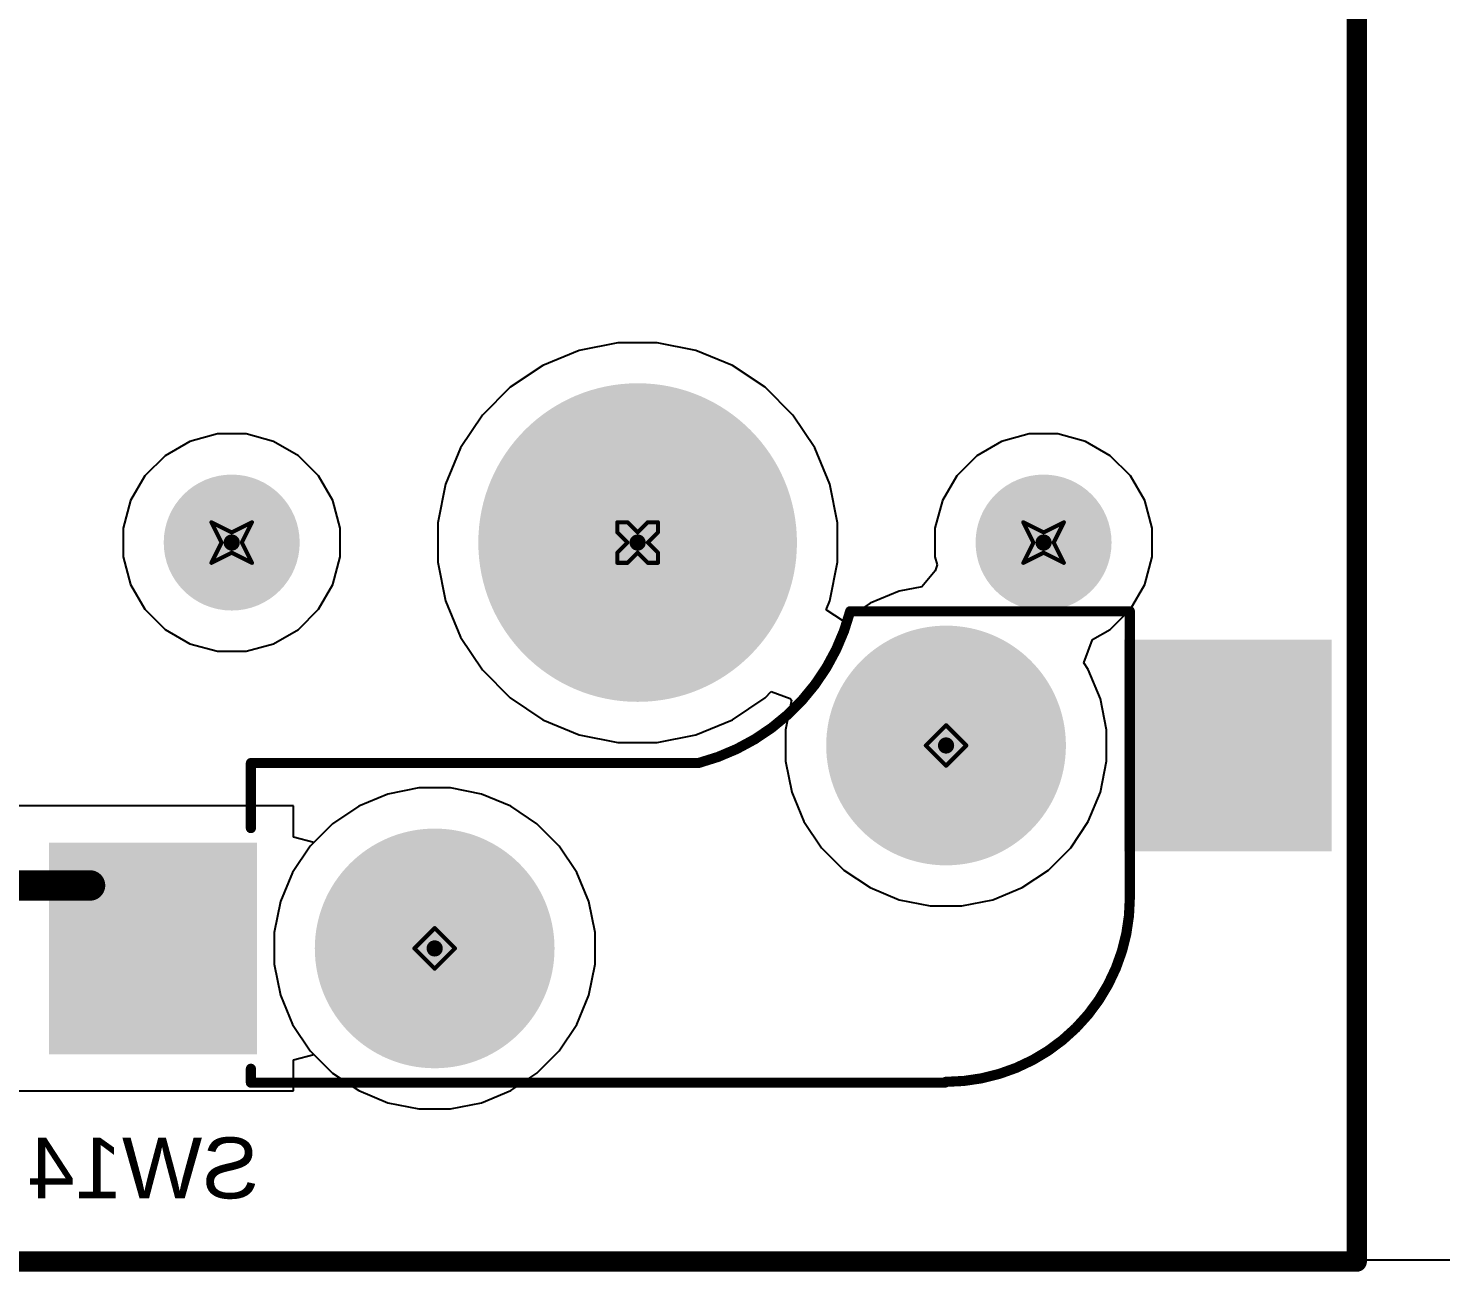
# Model space of a CAD drawing. Header units: inches. Extents: x 0 to 386, y 0 to 148.
# Drawn here: x 147.29 to 164.97, y 51.53 to 67.1 of the extents above; entities that cross this region are included whole.
import ezdxf

# ---------------------------------------------------------------- set-up
doc = ezdxf.new("R2010")
doc.units = ezdxf.units.IN
for name, color, linetype in [('Bottom Layer', 5, 'Continuous'), ('Bottom Overlay', 54, 'Continuous'), ('Bottom Paste', 16, 'Continuous'), ('Bottom Solder', 6, 'Continuous'), ('Drill Drawing', 1, 'Continuous'), ('Pad Holes', 156, 'Continuous'), ('Top Layer', 1, 'Continuous'), ('Top Overlay', 2, 'Continuous'), ('Top Solder', 216, 'Continuous')]:
    doc.layers.add(name, color=color, linetype=linetype)
doc.styles.add('Arial', font='', dxfattribs={"height": 0.2})
doc.styles.get('Arial').set_extended_font_data('Arial')

# ---------------------------------------------------------------- blocks, each defined once
blk = doc.blocks.new('CPG151101S11_16_B_25')
at = {"layer": 'Bottom Layer'}
for points in [[(5.4750081, 3.8150038), (7.975003099999999, 3.8150038), (7.975003099999999, 1.2649962), (5.4750081, 1.2649962)], [(-7.975003099999999, 1.2750038), (-5.4750081, 1.2750038), (-5.4750081, -1.2750038), (-7.975003099999999, -1.2750038)]]:
    blk.add_hatch(color=5, dxfattribs=at).paths.add_polyline_path(points)
at = {"layer": 'Bottom Paste'}
for points in [[(5.4750081, 3.8150038), (7.975003099999999, 3.8150038), (7.975003099999999, 1.2649962), (5.4750081, 1.2649962)], [(-7.975003099999999, 1.2750038), (-5.4750081, 1.2750038), (-5.4750081, -1.2750038), (-7.975003099999999, -1.2750038)]]:
    blk.add_hatch(color=16, dxfattribs=at).paths.add_polyline_path(points)
at = {"layer": 'Bottom Solder'}
for points in [[(5.4249955, 3.8650164), (8.025015699999999, 3.8650164), (8.025015699999999, 1.2149836), (5.4249955, 1.2149836)], [(-8.025015699999999, 1.3250164), (-5.4249955, 1.3250164), (-5.4249955, -1.3250164), (-8.025015699999999, -1.3250164)]]:
    blk.add_hatch(color=6, dxfattribs=at).paths.add_polyline_path(points)
h = blk.add_hatch(color=6, dxfattribs=at)
edge = h.paths.add_edge_path()
edge.add_arc((3.199892, 2.54), 0.1016, 0, 360)
h = blk.add_hatch(color=6, dxfattribs=at)
edge = h.paths.add_edge_path()
edge.add_arc((-3.199892, 0), 0.1016, 0, 360)
h = blk.add_hatch(color=6, dxfattribs=at)
edge = h.paths.add_edge_path()
edge.add_arc((-4.420108, -2.54), 0.1016, 0, 360)
h = blk.add_hatch(color=6, dxfattribs=at)
edge = h.paths.add_edge_path()
edge.add_arc((0.6598919999999999, -2.54), 0.1016, 0, 360)
h = blk.add_hatch(color=6, dxfattribs=at)
edge = h.paths.add_edge_path()
edge.add_arc((5.739891999999999, -2.54), 0.1016, 0, 360)
at = {"layer": 'Pad Holes'}
h = blk.add_hatch(color=7, dxfattribs=at)
edge = h.paths.add_edge_path()
edge.add_arc((3.199892, 2.54), 1.499997, 0, 360)
h = blk.add_hatch(color=7, dxfattribs=at)
edge = h.paths.add_edge_path()
edge.add_arc((-3.199892, 0), 1.499997, 0, 360)
h = blk.add_hatch(color=7, dxfattribs=at)
edge = h.paths.add_edge_path()
edge.add_arc((0.6598919999999999, -2.54), 1.9939, 0, 360)
h = blk.add_hatch(color=7, dxfattribs=at)
edge = h.paths.add_edge_path()
edge.add_arc((-4.420108, -2.54), 0.8509, 0, 360)
h = blk.add_hatch(color=7, dxfattribs=at)
edge = h.paths.add_edge_path()
edge.add_arc((5.739891999999999, -2.54), 0.8509, 0, 360)
at = {"layer": 'Top Solder'}
h = blk.add_hatch(color=216, dxfattribs=at)
edge = h.paths.add_edge_path()
edge.add_arc((3.199892, 2.54), 0.1016, 0, 360)
h = blk.add_hatch(color=216, dxfattribs=at)
edge = h.paths.add_edge_path()
edge.add_arc((-3.199892, 0), 0.1016, 0, 360)
h = blk.add_hatch(color=216, dxfattribs=at)
edge = h.paths.add_edge_path()
edge.add_arc((-4.420108, -2.54), 0.1016, 0, 360)
h = blk.add_hatch(color=216, dxfattribs=at)
edge = h.paths.add_edge_path()
edge.add_arc((0.6598919999999999, -2.54), 0.1016, 0, 360)
h = blk.add_hatch(color=216, dxfattribs=at)
edge = h.paths.add_edge_path()
edge.add_arc((5.739891999999999, -2.54), 0.1016, 0, 360)
at = {"layer": 'Bottom Overlay'}
for points in [[(-5.499989, 1.9063716, 0.127, 0.127, -0.4142135623730951), (-3.1963614, 4.209999199999999, 0.127, 0.127, 0)], [(5.499989, 4.2200068, 0.127, 0.127, 0), (-3.1863538, 4.2200068, 0.127, 0.127, 0)], [(5.499989, 4.2200068, 0.127, 0.127, -0.4142135623730951), (5.4899814, 4.209999199999999, 0.127, 0.127, 0)], [(5.499989, 4.2200068, 0.127, 0.127, 0), (5.499989, 4.046143799999999, 0.127, 0.127, 0)], [(-5.499989, 1.9063716, 0.127, 0.127, 0), (-5.499989, -1.5061438, 0.127, 0.127, 0)], [(5.499989, 1.0338562, 0.127, 0.127, 0), (5.499989, 0.4700016, 0.127, 0.127, 0)], [(5.5000144, 0.4699508, 0.127, 0.127, 0), (5.499989, 0.4700016, 0.127, 0.127, 0)], [(5.5000144, 0.4699508, 0.127, 0.127, 0), (5.5000144, 0.2200148, 0.127, 0.127, 0)], [(-1.99999854, -1.67998394, 0.127, 0.127, -0.2716855530014931), (-0.09999725999999999, 0.22001734, 0.127, 0.127, 0)], [(0.1500124, 0.2200148, 0.127, 0.127, 0), (-0.0999998, 0.2200148, 0.127, 0.127, 0)], [(1.1900154, 0.2200148, 0.127, 0.127, 0), (0.1500124, 0.2200148, 0.127, 0.127, 0)], [(5.5000144, 0.2200148, 0.127, 0.127, 0), (1.1900154, 0.2200148, 0.127, 0.127, 0)], [(-5.499989, -1.5061438, 0.127, 0.127, 0), (-5.499989, -1.6799814, 0.127, 0.127, 0)], [(-1.999996, -1.6799814, 0.127, 0.127, 0), (-5.499989, -1.6799814, 0.127, 0.127, 0)]]:
    blk.add_lwpolyline(points, format="xyseb", dxfattribs=at)
for points in [[(-3.2281114, 4.209999199999999, 0.0635, 0.0635, 1), (-3.1646114, 4.209999199999999, 0.0635, 0.0635, 1)], [(-3.2181038, 4.2200068, 0.0635, 0.0635, 1), (-3.1546038, 4.2200068, 0.0635, 0.0635, 1)], [(5.4582314, 4.209999199999999, 0.0635, 0.0635, 1), (5.521731399999999, 4.209999199999999, 0.0635, 0.0635, 1)], [(5.468239, 4.2200068, 0.0635, 0.0635, 1), (5.531739, 4.2200068, 0.0635, 0.0635, 1)], [(5.468239, 4.2200068, 0.0635, 0.0635, 1), (5.531739, 4.2200068, 0.0635, 0.0635, 1)], [(5.468239, 4.2200068, 0.0635, 0.0635, 1), (5.531739, 4.2200068, 0.0635, 0.0635, 1)], [(5.468239, 4.046143799999999, 0.0635, 0.0635, 1), (5.531739, 4.046143799999999, 0.0635, 0.0635, 1)], [(-5.531739, 1.9063716, 0.0635, 0.0635, 1), (-5.468239, 1.9063716, 0.0635, 0.0635, 1)], [(-5.531739, 1.9063716, 0.0635, 0.0635, 1), (-5.468239, 1.9063716, 0.0635, 0.0635, 1)], [(5.468239, 1.0338562, 0.0635, 0.0635, 1), (5.531739, 1.0338562, 0.0635, 0.0635, 1)], [(5.468239, 0.4700016, 0.0635, 0.0635, 1), (5.531739, 0.4700016, 0.0635, 0.0635, 1)], [(5.468239, 0.4700016, 0.0635, 0.0635, 1), (5.531739, 0.4700016, 0.0635, 0.0635, 1)], [(5.4682644, 0.4699508, 0.0635, 0.0635, 1), (5.5317644, 0.4699508, 0.0635, 0.0635, 1)], [(5.4682644, 0.4699508, 0.0635, 0.0635, 1), (5.5317644, 0.4699508, 0.0635, 0.0635, 1)], [(-0.1317498, 0.2200148, 0.0635, 0.0635, 1), (-0.0682498, 0.2200148, 0.0635, 0.0635, 1)], [(-0.13174726, 0.22001734, 0.0635, 0.0635, 1), (-0.06824725999999999, 0.22001734, 0.0635, 0.0635, 1)], [(0.1182624, 0.2200148, 0.0635, 0.0635, 1), (0.1817624, 0.2200148, 0.0635, 0.0635, 1)], [(0.1182624, 0.2200148, 0.0635, 0.0635, 1), (0.1817624, 0.2200148, 0.0635, 0.0635, 1)], [(1.1582654, 0.2200148, 0.0635, 0.0635, 1), (1.2217654, 0.2200148, 0.0635, 0.0635, 1)], [(1.1582654, 0.2200148, 0.0635, 0.0635, 1), (1.2217654, 0.2200148, 0.0635, 0.0635, 1)], [(5.4682644, 0.2200148, 0.0635, 0.0635, 1), (5.5317644, 0.2200148, 0.0635, 0.0635, 1)], [(5.4682644, 0.2200148, 0.0635, 0.0635, 1), (5.5317644, 0.2200148, 0.0635, 0.0635, 1)], [(-5.531739, -1.5061438, 0.0635, 0.0635, 1), (-5.468239, -1.5061438, 0.0635, 0.0635, 1)], [(-5.531739, -1.5061438, 0.0635, 0.0635, 1), (-5.468239, -1.5061438, 0.0635, 0.0635, 1)], [(-5.531739, -1.6799814, 0.0635, 0.0635, 1), (-5.468239, -1.6799814, 0.0635, 0.0635, 1)], [(-5.531739, -1.6799814, 0.0635, 0.0635, 1), (-5.468239, -1.6799814, 0.0635, 0.0635, 1)], [(-2.03174854, -1.67998394, 0.0635, 0.0635, 1), (-1.96824854, -1.67998394, 0.0635, 0.0635, 1)], [(-2.031746, -1.6799814, 0.0635, 0.0635, 1), (-1.968246, -1.6799814, 0.0635, 0.0635, 1)]]:
    blk.add_lwpolyline(points, format="xyseb", close=True, dxfattribs=at)

msp = doc.modelspace()

# ---------------------------------------------------------------- linework, layer by layer
at = {"layer": 'Bottom Layer'}
for p, q in [((154.66869244, 63.16191076), (154.18533044, 63.06576413999999)), ((155.16152356, 63.16191076), (154.66869244, 63.16191076)), ((155.64488556, 63.06576413999999), (155.16152356, 63.16191076)), ((154.18533044, 63.06576413999999), (153.73001512, 62.8771666)), ((156.10020088, 62.8771666), (155.64488556, 63.06576413999999)), ((153.73001512, 62.8771666), (153.32023946, 62.60336221999999)), ((156.50997654, 62.60336221999999), (156.10020088, 62.8771666)), ((153.32023946, 62.60336221999999), (152.97175654, 62.25487929999999)), ((156.85845946, 62.25487929999999), (156.50997654, 62.60336221999999)), ((152.97175654, 62.25487929999999), (152.69795216, 61.84510364)), ((157.13226384, 61.84510364), (156.85845946, 62.25487929999999)), ((149.31059292, 61.92630236), (149.00072562, 61.7474)), ((149.65620564, 62.01891076), (149.31059292, 61.92630236)), ((150.01401036, 62.01891076), (149.65620564, 62.01891076)), ((150.35962308, 61.92630236), (150.01401036, 62.01891076)), ((150.66949038, 61.7474), (150.35962308, 61.92630236)), ((159.47059292, 61.92630236), (159.16072562, 61.7474)), ((159.81620564, 62.01891076), (159.47059292, 61.92630236)), ((160.17401036, 62.01891076), (159.81620564, 62.01891076)), ((160.51962308, 61.92630236), (160.17401036, 62.01891076)), ((160.82949038, 61.7474), (160.51962308, 61.92630236)), ((149.00072562, 61.7474), (148.74771876, 61.49439314)), ((150.92249724, 61.49439314), (150.66949038, 61.7474)), ((152.69795216, 61.84510364), (152.50935462, 61.38978832)), ((157.32086138, 61.38978832), (157.13226384, 61.84510364)), ((159.16072562, 61.7474), (158.90771876, 61.49439314)), ((161.08249724, 61.49439314), (160.82949038, 61.7474)), ((148.74771876, 61.49439314), (148.5688164, 61.18452583999999)), ((151.1013996, 61.18452583999999), (150.92249724, 61.49439314)), ((152.50935462, 61.38978832), (152.413208, 60.90642631999999)), ((157.417008, 60.90642631999999), (157.32086138, 61.38978832)), ((158.90771876, 61.49439314), (158.7288164, 61.18452583999999)), ((161.2613996, 61.18452583999999), (161.08249724, 61.49439314)), ((148.5688164, 61.18452583999999), (148.476208, 60.83891312)), ((151.194008, 60.83891312), (151.1013996, 61.18452583999999)), ((158.7288164, 61.18452583999999), (158.636208, 60.83891312)), ((161.354008, 60.83891312), (161.2613996, 61.18452583999999)), ((148.476208, 60.83891312), (148.476208, 60.4811084)), ((151.194008, 60.4811084), (151.194008, 60.83891312)), ((152.413208, 60.90642631999999), (152.413208, 60.4135952)), ((157.417008, 60.4135952), (157.417008, 60.90642631999999)), ((158.636208, 60.83891312), (158.636208, 60.4811084)), ((161.354008, 60.4811084), (161.354008, 60.83891312)), ((148.476208, 60.4811084), (148.5688164, 60.13549568)), ((151.1013996, 60.13549568), (151.194008, 60.4811084)), ((158.636208, 60.4811084), (158.66276116, 60.3820103)), ((161.2613996, 60.13549568), (161.354008, 60.4811084)), ((152.413208, 60.4135952), (152.50935462, 59.9302332)), ((157.32086138, 59.9302332), (157.417008, 60.4135952)), ((158.63734846, 60.30663325999999), (158.47338892, 60.1073728)), ((158.66276116, 60.3820103), (158.63734846, 60.30663325999999)), ((148.5688164, 60.13549568), (148.74771876, 59.82562838)), ((150.92249724, 59.82562838), (151.1013996, 60.13549568)), ((158.47338892, 60.1073728), (158.1891807, 60.05084002)), ((161.08249724, 59.82562838), (161.2613996, 60.13549568)), ((152.50935462, 59.9302332), (152.69795216, 59.47491788)), ((157.27468164, 59.81874752), (157.32086138, 59.9302332)), ((158.1891807, 60.05084002), (157.82374836, 59.8994738)), ((148.74771876, 59.82562838), (149.00072562, 59.57262152)), ((150.66949038, 59.57262152), (150.92249724, 59.82562838)), ((157.49001522, 59.67486921999999), (157.27468164, 59.81874752)), ((157.82374836, 59.8994738), (157.49486916, 59.67972316)), ((160.82949038, 59.57262152), (161.08249724, 59.82562838)), ((149.00072562, 59.57262152), (149.31059292, 59.39371916)), ((150.35962308, 59.39371916), (150.66949038, 59.57262152)), ((157.49486916, 59.67972316), (157.49001522, 59.67486921999999)), ((160.6095975, 59.44566724), (160.82949038, 59.57262152)), ((152.69795216, 59.47491788), (152.97175654, 59.06514222)), ((160.49880778, 59.15428606), (160.6095975, 59.44566724)), ((149.31059292, 59.39371916), (149.65620564, 59.30111075999999)), ((149.65620564, 59.30111075999999), (150.01401036, 59.30111075999999)), ((150.01401036, 59.30111075999999), (150.35962308, 59.39371916)), ((152.97175654, 59.06514222), (153.32023946, 58.7166593)), ((160.55435504, 59.07115439999999), (160.49880778, 59.15428606)), ((160.70572126, 58.70572205999999), (160.55435504, 59.07115439999999)), ((153.32023946, 58.7166593), (153.73001512, 58.44285491999999)), ((156.10020088, 58.44285491999999), (156.50997654, 58.7166593)), ((156.50997654, 58.7166593), (156.58735256, 58.79403532)), ((156.58735256, 58.79403532), (156.82471048, 58.70952444)), ((156.84053976, 58.68801064), (156.766895, 58.31778023999999)), ((156.82471048, 58.70952444), (156.84053976, 58.68801064)), ((160.782889, 58.31778023999999), (160.70572126, 58.70572205999999)), ((153.73001512, 58.44285491999999), (154.18533044, 58.25425738)), ((155.64488556, 58.25425738), (156.10020088, 58.44285491999999)), ((154.18533044, 58.25425738), (154.66869244, 58.15811075999999)), ((154.66869244, 58.15811075999999), (155.16152356, 58.15811075999999)), ((155.16152356, 58.15811075999999), (155.64488556, 58.25425738)), ((156.766895, 58.31778023999999), (156.766895, 57.92224127999999)), ((160.782889, 57.92224127999999), (160.782889, 58.31778023999999)), ((156.766895, 57.92224127999999), (156.84406274, 57.53429945999999)), ((160.70572126, 57.53429945999999), (160.782889, 57.92224127999999)), ((151.7893967, 57.51084002), (151.42396436, 57.3594738)), ((152.17733852, 57.58800776), (151.7893967, 57.51084002)), ((152.57287748, 57.58800776), (152.17733852, 57.58800776)), ((152.9608193, 57.51084002), (152.57287748, 57.58800776)), ((153.32625164, 57.3594738), (152.9608193, 57.51084002)), ((156.84406274, 57.53429945999999), (156.99542896, 57.16886711999999)), ((160.55435504, 57.16886711999999), (160.70572126, 57.53429945999999)), ((150.6079919, 57.36301456), (147.0919969, 57.36301456)), ((150.6079919, 56.97252766), (150.6079919, 57.36301456)), ((151.42396436, 57.3594738), (151.09508516, 57.13972316)), ((153.65513084, 57.13972316), (153.32625164, 57.3594738)), ((151.09508516, 57.13972316), (150.8619919, 56.9066299)), ((153.9348204, 56.86003359999999), (153.65513084, 57.13972316)), ((156.99542896, 57.16886711999999), (157.2151796, 56.83998792)), ((160.3346044, 56.83998792), (160.55435504, 57.16886711999999)), ((150.8619919, 56.9066299), (150.6079919, 56.97252766)), ((154.15457104, 56.5311544), (153.9348204, 56.86003359999999)), ((157.2151796, 56.83998792), (157.49486916, 56.56029836)), ((160.05491484, 56.56029836), (160.3346044, 56.83998792)), ((154.30593726, 56.16572206), (154.15457104, 56.5311544)), ((157.49486916, 56.56029836), (157.82374836, 56.34054772)), ((159.72603564, 56.34054772), (160.05491484, 56.56029836)), ((157.82374836, 56.34054772), (158.1891807, 56.1891815)), ((159.3606033, 56.1891815), (159.72603564, 56.34054772)), ((154.383105, 55.77778024), (154.30593726, 56.16572206)), ((158.1891807, 56.1891815), (158.57712252, 56.11201376)), ((158.57712252, 56.11201376), (158.97266148, 56.11201376)), ((158.97266148, 56.11201376), (159.3606033, 56.1891815)), ((154.383105, 55.38224128), (154.383105, 55.77778024)), ((154.30593726, 54.99429946), (154.383105, 55.38224128)), ((154.15457104, 54.62886712), (154.30593726, 54.99429946)), ((153.9348204, 54.29998792), (154.15457104, 54.62886712)), ((153.65513084, 54.02029835999999), (153.9348204, 54.29998792)), ((150.6079919, 54.18749385999999), (150.8619919, 54.25339162)), ((150.6079919, 53.79700696), (150.6079919, 54.18749385999999)), ((150.8619919, 54.25339162), (151.09508516, 54.02029835999999)), ((151.09508516, 54.02029835999999), (151.42396436, 53.80054772)), ((153.32625164, 53.80054772), (153.65513084, 54.02029835999999)), ((147.0919969, 53.79700696), (150.6079919, 53.79700696)), ((151.42396436, 53.80054772), (151.7893967, 53.64918149999999)), ((152.9608193, 53.64918149999999), (153.32625164, 53.80054772)), ((151.7893967, 53.64918149999999), (152.17733852, 53.57201375999999)), ((152.17733852, 53.57201375999999), (152.57287748, 53.57201375999999)), ((152.57287748, 53.57201375999999), (152.9608193, 53.64918149999999)), ((173.23502056, 51.67794084), (146.12713726, 51.6779383))]:
    msp.add_line(p, q, dxfattribs=at)
msp.add_lwpolyline([(145.4000013, 56.36809656, 0.3809999999999999, 0.3809999999999999, 0), (148.0619086, 56.36809656, 0.3809999999999999, 0.3809999999999999, 0)], format="xyseb", dxfattribs=at)
msp.add_lwpolyline([(147.9666586, 56.36809656, 0.1905, 0.1905, 1), (148.1571586, 56.36809656, 0.1905, 0.1905, 1)], format="xyseb", close=True, dxfattribs=at)
at = {"layer": 'Drill Drawing'}
for points in [[(149.581108, 60.91401076, 0.0508, 0.0508, 0), (149.835108, 60.78701075999999, 0.0508, 0.0508, 0)], [(149.581108, 60.91401076, 0.0508, 0.0508, 0), (149.708108, 60.66001075999999, 0.0508, 0.0508, 0)], [(149.835108, 60.78701075999999, 0.0508, 0.0508, 0), (150.089108, 60.91401076, 0.0508, 0.0508, 0)], [(149.962108, 60.66001075999999, 0.0508, 0.0508, 0), (150.089108, 60.91401076, 0.0508, 0.0508, 0)], [(154.661108, 60.78701075999999, 0.0508, 0.0508, 0), (154.661108, 60.91401076, 0.0508, 0.0508, 0)], [(154.661108, 60.91401076, 0.0508, 0.0508, 0), (154.788108, 60.91401076, 0.0508, 0.0508, 0)], [(154.661108, 60.78701075999999, 0.0508, 0.0508, 0), (154.788108, 60.66001075999999, 0.0508, 0.0508, 0)], [(154.788108, 60.91401076, 0.0508, 0.0508, 0), (154.915108, 60.78701075999999, 0.0508, 0.0508, 0)], [(154.915108, 60.78701075999999, 0.0508, 0.0508, 0), (155.042108, 60.91401076, 0.0508, 0.0508, 0)], [(155.042108, 60.91401076, 0.0508, 0.0508, 0), (155.169108, 60.91401076, 0.0508, 0.0508, 0)], [(155.042108, 60.66001075999999, 0.0508, 0.0508, 0), (155.169108, 60.78701075999999, 0.0508, 0.0508, 0)], [(155.169108, 60.78701075999999, 0.0508, 0.0508, 0), (155.169108, 60.91401076, 0.0508, 0.0508, 0)], [(159.741108, 60.91401076, 0.0508, 0.0508, 0), (159.995108, 60.78701075999999, 0.0508, 0.0508, 0)], [(159.741108, 60.91401076, 0.0508, 0.0508, 0), (159.868108, 60.66001075999999, 0.0508, 0.0508, 0)], [(159.995108, 60.78701075999999, 0.0508, 0.0508, 0), (160.249108, 60.91401076, 0.0508, 0.0508, 0)], [(160.122108, 60.66001075999999, 0.0508, 0.0508, 0), (160.249108, 60.91401076, 0.0508, 0.0508, 0)], [(149.581108, 60.40601076, 0.0508, 0.0508, 0), (149.708108, 60.66001075999999, 0.0508, 0.0508, 0)], [(149.962108, 60.66001075999999, 0.0508, 0.0508, 0), (150.089108, 60.40601076, 0.0508, 0.0508, 0)], [(154.661108, 60.53301076, 0.0508, 0.0508, 0), (154.788108, 60.66001075999999, 0.0508, 0.0508, 0)], [(155.042108, 60.66001075999999, 0.0508, 0.0508, 0), (155.169108, 60.53301076, 0.0508, 0.0508, 0)], [(159.741108, 60.40601076, 0.0508, 0.0508, 0), (159.868108, 60.66001075999999, 0.0508, 0.0508, 0)], [(160.122108, 60.66001075999999, 0.0508, 0.0508, 0), (160.249108, 60.40601076, 0.0508, 0.0508, 0)], [(149.581108, 60.40601076, 0.0508, 0.0508, 0), (149.835108, 60.53301076, 0.0508, 0.0508, 0)], [(149.835108, 60.53301076, 0.0508, 0.0508, 0), (150.089108, 60.40601076, 0.0508, 0.0508, 0)], [(154.661108, 60.40601076, 0.0508, 0.0508, 0), (154.661108, 60.53301076, 0.0508, 0.0508, 0)], [(154.788108, 60.40601076, 0.0508, 0.0508, 0), (154.915108, 60.53301076, 0.0508, 0.0508, 0)], [(154.915108, 60.53301076, 0.0508, 0.0508, 0), (155.042108, 60.40601076, 0.0508, 0.0508, 0)], [(155.169108, 60.40601076, 0.0508, 0.0508, 0), (155.169108, 60.53301076, 0.0508, 0.0508, 0)], [(159.741108, 60.40601076, 0.0508, 0.0508, 0), (159.995108, 60.53301076, 0.0508, 0.0508, 0)], [(159.995108, 60.53301076, 0.0508, 0.0508, 0), (160.249108, 60.40601076, 0.0508, 0.0508, 0)], [(154.661108, 60.40601076, 0.0508, 0.0508, 0), (154.788108, 60.40601076, 0.0508, 0.0508, 0)], [(155.042108, 60.40601076, 0.0508, 0.0508, 0), (155.169108, 60.40601076, 0.0508, 0.0508, 0)], [(158.520892, 58.12001075999999, 0.0508, 0.0508, 0), (158.774892, 58.37401076, 0.0508, 0.0508, 0)], [(158.774892, 58.37401076, 0.0508, 0.0508, 0), (159.028892, 58.12001075999999, 0.0508, 0.0508, 0)], [(158.520892, 58.12001075999999, 0.0508, 0.0508, 0), (158.774892, 57.86601075999999, 0.0508, 0.0508, 0)], [(158.774892, 57.86601075999999, 0.0508, 0.0508, 0), (159.028892, 58.12001075999999, 0.0508, 0.0508, 0)], [(152.121108, 55.58001076, 0.0508, 0.0508, 0), (152.375108, 55.83401076, 0.0508, 0.0508, 0)], [(152.375108, 55.83401076, 0.0508, 0.0508, 0), (152.629108, 55.58001076, 0.0508, 0.0508, 0)], [(152.121108, 55.58001076, 0.0508, 0.0508, 0), (152.375108, 55.32601076, 0.0508, 0.0508, 0)], [(152.375108, 55.32601076, 0.0508, 0.0508, 0), (152.629108, 55.58001076, 0.0508, 0.0508, 0)]]:
    msp.add_lwpolyline(points, format="xyseb", dxfattribs=at)
for points in [[(149.568408, 60.91401076, 0.0254, 0.0254, 1), (149.593808, 60.91401076, 0.0254, 0.0254, 1)], [(149.568408, 60.91401076, 0.0254, 0.0254, 1), (149.593808, 60.91401076, 0.0254, 0.0254, 1)], [(149.822408, 60.78701075999999, 0.0254, 0.0254, 1), (149.847808, 60.78701075999999, 0.0254, 0.0254, 1)], [(149.822408, 60.78701075999999, 0.0254, 0.0254, 1), (149.847808, 60.78701075999999, 0.0254, 0.0254, 1)], [(150.076408, 60.91401076, 0.0254, 0.0254, 1), (150.101808, 60.91401076, 0.0254, 0.0254, 1)], [(150.076408, 60.91401076, 0.0254, 0.0254, 1), (150.101808, 60.91401076, 0.0254, 0.0254, 1)], [(154.648408, 60.91401076, 0.0254, 0.0254, 1), (154.673808, 60.91401076, 0.0254, 0.0254, 1)], [(154.648408, 60.91401076, 0.0254, 0.0254, 1), (154.673808, 60.91401076, 0.0254, 0.0254, 1)], [(154.648408, 60.78701075999999, 0.0254, 0.0254, 1), (154.673808, 60.78701075999999, 0.0254, 0.0254, 1)], [(154.648408, 60.78701075999999, 0.0254, 0.0254, 1), (154.673808, 60.78701075999999, 0.0254, 0.0254, 1)], [(154.775408, 60.91401076, 0.0254, 0.0254, 1), (154.800808, 60.91401076, 0.0254, 0.0254, 1)], [(154.775408, 60.91401076, 0.0254, 0.0254, 1), (154.800808, 60.91401076, 0.0254, 0.0254, 1)], [(154.902408, 60.78701075999999, 0.0254, 0.0254, 1), (154.927808, 60.78701075999999, 0.0254, 0.0254, 1)], [(154.902408, 60.78701075999999, 0.0254, 0.0254, 1), (154.927808, 60.78701075999999, 0.0254, 0.0254, 1)], [(155.029408, 60.91401076, 0.0254, 0.0254, 1), (155.054808, 60.91401076, 0.0254, 0.0254, 1)], [(155.029408, 60.91401076, 0.0254, 0.0254, 1), (155.054808, 60.91401076, 0.0254, 0.0254, 1)], [(155.156408, 60.91401076, 0.0254, 0.0254, 1), (155.181808, 60.91401076, 0.0254, 0.0254, 1)], [(155.156408, 60.91401076, 0.0254, 0.0254, 1), (155.181808, 60.91401076, 0.0254, 0.0254, 1)], [(155.156408, 60.78701075999999, 0.0254, 0.0254, 1), (155.181808, 60.78701075999999, 0.0254, 0.0254, 1)], [(155.156408, 60.78701075999999, 0.0254, 0.0254, 1), (155.181808, 60.78701075999999, 0.0254, 0.0254, 1)], [(159.728408, 60.91401076, 0.0254, 0.0254, 1), (159.753808, 60.91401076, 0.0254, 0.0254, 1)], [(159.728408, 60.91401076, 0.0254, 0.0254, 1), (159.753808, 60.91401076, 0.0254, 0.0254, 1)], [(159.982408, 60.78701075999999, 0.0254, 0.0254, 1), (160.007808, 60.78701075999999, 0.0254, 0.0254, 1)], [(159.982408, 60.78701075999999, 0.0254, 0.0254, 1), (160.007808, 60.78701075999999, 0.0254, 0.0254, 1)], [(160.236408, 60.91401076, 0.0254, 0.0254, 1), (160.261808, 60.91401076, 0.0254, 0.0254, 1)], [(160.236408, 60.91401076, 0.0254, 0.0254, 1), (160.261808, 60.91401076, 0.0254, 0.0254, 1)], [(149.695408, 60.66001075999999, 0.0254, 0.0254, 1), (149.720808, 60.66001075999999, 0.0254, 0.0254, 1)], [(149.695408, 60.66001075999999, 0.0254, 0.0254, 1), (149.720808, 60.66001075999999, 0.0254, 0.0254, 1)], [(149.949408, 60.66001075999999, 0.0254, 0.0254, 1), (149.974808, 60.66001075999999, 0.0254, 0.0254, 1)], [(149.949408, 60.66001075999999, 0.0254, 0.0254, 1), (149.974808, 60.66001075999999, 0.0254, 0.0254, 1)], [(154.775408, 60.66001075999999, 0.0254, 0.0254, 1), (154.800808, 60.66001075999999, 0.0254, 0.0254, 1)], [(154.775408, 60.66001075999999, 0.0254, 0.0254, 1), (154.800808, 60.66001075999999, 0.0254, 0.0254, 1)], [(155.029408, 60.66001075999999, 0.0254, 0.0254, 1), (155.054808, 60.66001075999999, 0.0254, 0.0254, 1)], [(155.029408, 60.66001075999999, 0.0254, 0.0254, 1), (155.054808, 60.66001075999999, 0.0254, 0.0254, 1)], [(159.855408, 60.66001075999999, 0.0254, 0.0254, 1), (159.880808, 60.66001075999999, 0.0254, 0.0254, 1)], [(159.855408, 60.66001075999999, 0.0254, 0.0254, 1), (159.880808, 60.66001075999999, 0.0254, 0.0254, 1)], [(160.109408, 60.66001075999999, 0.0254, 0.0254, 1), (160.134808, 60.66001075999999, 0.0254, 0.0254, 1)], [(160.109408, 60.66001075999999, 0.0254, 0.0254, 1), (160.134808, 60.66001075999999, 0.0254, 0.0254, 1)], [(149.822408, 60.53301076, 0.0254, 0.0254, 1), (149.847808, 60.53301076, 0.0254, 0.0254, 1)], [(149.822408, 60.53301076, 0.0254, 0.0254, 1), (149.847808, 60.53301076, 0.0254, 0.0254, 1)], [(154.648408, 60.53301076, 0.0254, 0.0254, 1), (154.673808, 60.53301076, 0.0254, 0.0254, 1)], [(154.648408, 60.53301076, 0.0254, 0.0254, 1), (154.673808, 60.53301076, 0.0254, 0.0254, 1)], [(154.902408, 60.53301076, 0.0254, 0.0254, 1), (154.927808, 60.53301076, 0.0254, 0.0254, 1)], [(154.902408, 60.53301076, 0.0254, 0.0254, 1), (154.927808, 60.53301076, 0.0254, 0.0254, 1)], [(155.156408, 60.53301076, 0.0254, 0.0254, 1), (155.181808, 60.53301076, 0.0254, 0.0254, 1)], [(155.156408, 60.53301076, 0.0254, 0.0254, 1), (155.181808, 60.53301076, 0.0254, 0.0254, 1)], [(159.982408, 60.53301076, 0.0254, 0.0254, 1), (160.007808, 60.53301076, 0.0254, 0.0254, 1)], [(159.982408, 60.53301076, 0.0254, 0.0254, 1), (160.007808, 60.53301076, 0.0254, 0.0254, 1)], [(149.568408, 60.40601076, 0.0254, 0.0254, 1), (149.593808, 60.40601076, 0.0254, 0.0254, 1)], [(149.568408, 60.40601076, 0.0254, 0.0254, 1), (149.593808, 60.40601076, 0.0254, 0.0254, 1)], [(150.076408, 60.40601076, 0.0254, 0.0254, 1), (150.101808, 60.40601076, 0.0254, 0.0254, 1)], [(150.076408, 60.40601076, 0.0254, 0.0254, 1), (150.101808, 60.40601076, 0.0254, 0.0254, 1)], [(154.648408, 60.40601076, 0.0254, 0.0254, 1), (154.673808, 60.40601076, 0.0254, 0.0254, 1)], [(154.648408, 60.40601076, 0.0254, 0.0254, 1), (154.673808, 60.40601076, 0.0254, 0.0254, 1)], [(154.775408, 60.40601076, 0.0254, 0.0254, 1), (154.800808, 60.40601076, 0.0254, 0.0254, 1)], [(154.775408, 60.40601076, 0.0254, 0.0254, 1), (154.800808, 60.40601076, 0.0254, 0.0254, 1)], [(155.029408, 60.40601076, 0.0254, 0.0254, 1), (155.054808, 60.40601076, 0.0254, 0.0254, 1)], [(155.029408, 60.40601076, 0.0254, 0.0254, 1), (155.054808, 60.40601076, 0.0254, 0.0254, 1)], [(155.156408, 60.40601076, 0.0254, 0.0254, 1), (155.181808, 60.40601076, 0.0254, 0.0254, 1)], [(155.156408, 60.40601076, 0.0254, 0.0254, 1), (155.181808, 60.40601076, 0.0254, 0.0254, 1)], [(159.728408, 60.40601076, 0.0254, 0.0254, 1), (159.753808, 60.40601076, 0.0254, 0.0254, 1)], [(159.728408, 60.40601076, 0.0254, 0.0254, 1), (159.753808, 60.40601076, 0.0254, 0.0254, 1)], [(160.236408, 60.40601076, 0.0254, 0.0254, 1), (160.261808, 60.40601076, 0.0254, 0.0254, 1)], [(160.236408, 60.40601076, 0.0254, 0.0254, 1), (160.261808, 60.40601076, 0.0254, 0.0254, 1)], [(158.762192, 58.37401076, 0.0254, 0.0254, 1), (158.787592, 58.37401076, 0.0254, 0.0254, 1)], [(158.762192, 58.37401076, 0.0254, 0.0254, 1), (158.787592, 58.37401076, 0.0254, 0.0254, 1)], [(158.508192, 58.12001075999999, 0.0254, 0.0254, 1), (158.533592, 58.12001075999999, 0.0254, 0.0254, 1)], [(158.508192, 58.12001075999999, 0.0254, 0.0254, 1), (158.533592, 58.12001075999999, 0.0254, 0.0254, 1)], [(159.016192, 58.12001075999999, 0.0254, 0.0254, 1), (159.041592, 58.12001075999999, 0.0254, 0.0254, 1)], [(159.016192, 58.12001075999999, 0.0254, 0.0254, 1), (159.041592, 58.12001075999999, 0.0254, 0.0254, 1)], [(158.762192, 57.86601075999999, 0.0254, 0.0254, 1), (158.787592, 57.86601075999999, 0.0254, 0.0254, 1)], [(158.762192, 57.86601075999999, 0.0254, 0.0254, 1), (158.787592, 57.86601075999999, 0.0254, 0.0254, 1)], [(152.362408, 55.83401076, 0.0254, 0.0254, 1), (152.387808, 55.83401076, 0.0254, 0.0254, 1)], [(152.362408, 55.83401076, 0.0254, 0.0254, 1), (152.387808, 55.83401076, 0.0254, 0.0254, 1)], [(152.108408, 55.58001076, 0.0254, 0.0254, 1), (152.133808, 55.58001076, 0.0254, 0.0254, 1)], [(152.108408, 55.58001076, 0.0254, 0.0254, 1), (152.133808, 55.58001076, 0.0254, 0.0254, 1)], [(152.616408, 55.58001076, 0.0254, 0.0254, 1), (152.641808, 55.58001076, 0.0254, 0.0254, 1)], [(152.616408, 55.58001076, 0.0254, 0.0254, 1), (152.641808, 55.58001076, 0.0254, 0.0254, 1)], [(152.362408, 55.32601076, 0.0254, 0.0254, 1), (152.387808, 55.32601076, 0.0254, 0.0254, 1)], [(152.362408, 55.32601076, 0.0254, 0.0254, 1), (152.387808, 55.32601076, 0.0254, 0.0254, 1)]]:
    msp.add_lwpolyline(points, format="xyseb", close=True, dxfattribs=at)
at = {"layer": 'Top Layer'}
for p, q in [((154.66869244, 63.16191076), (154.18533044, 63.06576413999999)), ((155.16152356, 63.16191076), (154.66869244, 63.16191076)), ((155.64488556, 63.06576413999999), (155.16152356, 63.16191076)), ((154.18533044, 63.06576413999999), (153.73001512, 62.8771666)), ((156.10020088, 62.8771666), (155.64488556, 63.06576413999999)), ((153.73001512, 62.8771666), (153.32023946, 62.60336221999999)), ((156.50997654, 62.60336221999999), (156.10020088, 62.8771666)), ((153.32023946, 62.60336221999999), (152.97175654, 62.25487929999999)), ((156.85845946, 62.25487929999999), (156.50997654, 62.60336221999999)), ((152.97175654, 62.25487929999999), (152.69795216, 61.84510364)), ((157.13226384, 61.84510364), (156.85845946, 62.25487929999999)), ((149.31059292, 61.92630236), (149.00072562, 61.7474)), ((149.65620564, 62.01891076), (149.31059292, 61.92630236)), ((150.01401036, 62.01891076), (149.65620564, 62.01891076)), ((150.35962308, 61.92630236), (150.01401036, 62.01891076)), ((150.66949038, 61.7474), (150.35962308, 61.92630236)), ((159.47059292, 61.92630236), (159.16072562, 61.7474)), ((159.81620564, 62.01891076), (159.47059292, 61.92630236)), ((160.17401036, 62.01891076), (159.81620564, 62.01891076)), ((160.51962308, 61.92630236), (160.17401036, 62.01891076)), ((160.82949038, 61.7474), (160.51962308, 61.92630236)), ((149.00072562, 61.7474), (148.74771876, 61.49439314)), ((150.92249724, 61.49439314), (150.66949038, 61.7474)), ((152.69795216, 61.84510364), (152.50935462, 61.38978832)), ((157.32086138, 61.38978832), (157.13226384, 61.84510364)), ((159.16072562, 61.7474), (158.90771876, 61.49439314)), ((161.08249724, 61.49439314), (160.82949038, 61.7474)), ((148.74771876, 61.49439314), (148.5688164, 61.18452583999999)), ((151.1013996, 61.18452583999999), (150.92249724, 61.49439314)), ((152.50935462, 61.38978832), (152.413208, 60.90642631999999)), ((157.417008, 60.90642631999999), (157.32086138, 61.38978832)), ((158.90771876, 61.49439314), (158.7288164, 61.18452583999999)), ((161.2613996, 61.18452583999999), (161.08249724, 61.49439314)), ((148.5688164, 61.18452583999999), (148.476208, 60.83891312)), ((151.194008, 60.83891312), (151.1013996, 61.18452583999999)), ((158.7288164, 61.18452583999999), (158.636208, 60.83891312)), ((161.354008, 60.83891312), (161.2613996, 61.18452583999999)), ((148.476208, 60.83891312), (148.476208, 60.4811084)), ((151.194008, 60.4811084), (151.194008, 60.83891312)), ((152.413208, 60.90642631999999), (152.413208, 60.4135952)), ((157.417008, 60.4135952), (157.417008, 60.90642631999999)), ((158.636208, 60.83891312), (158.636208, 60.4811084)), ((161.354008, 60.4811084), (161.354008, 60.83891312)), ((148.476208, 60.4811084), (148.5688164, 60.13549568)), ((151.1013996, 60.13549568), (151.194008, 60.4811084)), ((158.636208, 60.4811084), (158.66276116, 60.3820103)), ((161.2613996, 60.13549568), (161.354008, 60.4811084)), ((152.413208, 60.4135952), (152.50935462, 59.9302332)), ((157.32086138, 59.9302332), (157.417008, 60.4135952)), ((158.63734846, 60.30663325999999), (158.47338892, 60.1073728)), ((158.66276116, 60.3820103), (158.63734846, 60.30663325999999)), ((148.5688164, 60.13549568), (148.74771876, 59.82562838)), ((150.92249724, 59.82562838), (151.1013996, 60.13549568)), ((158.47338892, 60.1073728), (158.1891807, 60.05084002)), ((161.08249724, 59.82562838), (161.2613996, 60.13549568)), ((152.50935462, 59.9302332), (152.69795216, 59.47491788)), ((157.27468164, 59.81874752), (157.32086138, 59.9302332)), ((158.1891807, 60.05084002), (157.82374836, 59.8994738)), ((148.74771876, 59.82562838), (149.00072562, 59.57262152)), ((150.66949038, 59.57262152), (150.92249724, 59.82562838)), ((157.49001522, 59.67486921999999), (157.27468164, 59.81874752)), ((157.82374836, 59.8994738), (157.49486916, 59.67972316)), ((160.82949038, 59.57262152), (161.08249724, 59.82562838)), ((149.00072562, 59.57262152), (149.31059292, 59.39371916)), ((150.35962308, 59.39371916), (150.66949038, 59.57262152)), ((157.49486916, 59.67972316), (157.49001522, 59.67486921999999)), ((160.6095975, 59.44566724), (160.82949038, 59.57262152)), ((152.69795216, 59.47491788), (152.97175654, 59.06514222)), ((160.49880778, 59.15428606), (160.6095975, 59.44566724)), ((149.31059292, 59.39371916), (149.65620564, 59.30111075999999)), ((149.65620564, 59.30111075999999), (150.01401036, 59.30111075999999)), ((150.01401036, 59.30111075999999), (150.35962308, 59.39371916)), ((152.97175654, 59.06514222), (153.32023946, 58.7166593)), ((160.55435504, 59.07115439999999), (160.49880778, 59.15428606)), ((160.70572126, 58.70572205999999), (160.55435504, 59.07115439999999)), ((153.32023946, 58.7166593), (153.73001512, 58.44285491999999)), ((156.10020088, 58.44285491999999), (156.50997654, 58.7166593)), ((156.50997654, 58.7166593), (156.58735256, 58.79403532)), ((156.58735256, 58.79403532), (156.82471048, 58.70952444)), ((156.84053976, 58.68801064), (156.766895, 58.31778023999999)), ((156.82471048, 58.70952444), (156.84053976, 58.68801064)), ((160.782889, 58.31778023999999), (160.70572126, 58.70572205999999)), ((153.73001512, 58.44285491999999), (154.18533044, 58.25425738)), ((155.64488556, 58.25425738), (156.10020088, 58.44285491999999)), ((154.18533044, 58.25425738), (154.66869244, 58.15811075999999)), ((154.66869244, 58.15811075999999), (155.16152356, 58.15811075999999)), ((155.16152356, 58.15811075999999), (155.64488556, 58.25425738)), ((156.766895, 58.31778023999999), (156.766895, 57.92224127999999)), ((160.782889, 57.92224127999999), (160.782889, 58.31778023999999)), ((156.766895, 57.92224127999999), (156.84406274, 57.53429945999999)), ((160.70572126, 57.53429945999999), (160.782889, 57.92224127999999)), ((151.7893967, 57.51084002), (151.42396436, 57.3594738)), ((152.17733852, 57.58800776), (151.7893967, 57.51084002)), ((152.57287748, 57.58800776), (152.17733852, 57.58800776)), ((152.9608193, 57.51084002), (152.57287748, 57.58800776)), ((153.32625164, 57.3594738), (152.9608193, 57.51084002)), ((156.84406274, 57.53429945999999), (156.99542896, 57.16886711999999)), ((160.55435504, 57.16886711999999), (160.70572126, 57.53429945999999)), ((151.42396436, 57.3594738), (151.09508516, 57.13972316)), ((153.65513084, 57.13972316), (153.32625164, 57.3594738)), ((151.09508516, 57.13972316), (150.8153956, 56.86003359999999)), ((153.9348204, 56.86003359999999), (153.65513084, 57.13972316)), ((156.99542896, 57.16886711999999), (157.2151796, 56.83998792)), ((160.3346044, 56.83998792), (160.55435504, 57.16886711999999)), ((150.8153956, 56.86003359999999), (150.59564496, 56.5311544)), ((154.15457104, 56.5311544), (153.9348204, 56.86003359999999)), ((157.2151796, 56.83998792), (157.49486916, 56.56029836)), ((160.05491484, 56.56029836), (160.3346044, 56.83998792)), ((150.59564496, 56.5311544), (150.44427874, 56.16572206)), ((154.30593726, 56.16572206), (154.15457104, 56.5311544)), ((157.49486916, 56.56029836), (157.82374836, 56.34054772)), ((159.72603564, 56.34054772), (160.05491484, 56.56029836)), ((157.82374836, 56.34054772), (158.1891807, 56.1891815)), ((159.3606033, 56.1891815), (159.72603564, 56.34054772)), ((150.44427874, 56.16572206), (150.367111, 55.77778024)), ((154.383105, 55.77778024), (154.30593726, 56.16572206)), ((158.1891807, 56.1891815), (158.57712252, 56.11201376)), ((158.57712252, 56.11201376), (158.97266148, 56.11201376)), ((158.97266148, 56.11201376), (159.3606033, 56.1891815)), ((150.367111, 55.77778024), (150.367111, 55.38224128)), ((154.383105, 55.38224128), (154.383105, 55.77778024)), ((150.367111, 55.38224128), (150.44427874, 54.99429946)), ((154.30593726, 54.99429946), (154.383105, 55.38224128)), ((150.44427874, 54.99429946), (150.59564496, 54.62886712)), ((154.15457104, 54.62886712), (154.30593726, 54.99429946)), ((150.59564496, 54.62886712), (150.8153956, 54.29998792)), ((153.9348204, 54.29998792), (154.15457104, 54.62886712)), ((150.8153956, 54.29998792), (151.09508516, 54.02029835999999)), ((153.65513084, 54.02029835999999), (153.9348204, 54.29998792)), ((151.09508516, 54.02029835999999), (151.42396436, 53.80054772)), ((153.32625164, 53.80054772), (153.65513084, 54.02029835999999)), ((151.42396436, 53.80054772), (151.7893967, 53.64918149999999)), ((152.9608193, 53.64918149999999), (153.32625164, 53.80054772)), ((151.7893967, 53.64918149999999), (152.17733852, 53.57201375999999)), ((152.17733852, 53.57201375999999), (152.57287748, 53.57201375999999)), ((152.57287748, 53.57201375999999), (152.9608193, 53.64918149999999))]:
    msp.add_line(p, q, dxfattribs=at)
at = {"layer": 'Top Overlay'}
for points in [[(163.91458708, 51.66000843999999, 0.254, 0.254, 0), (163.91458708, 69.66000799999999, 0.254, 0.254, 0)], [(145.91458752, 51.66000843999999, 0.254, 0.254, 0), (163.91458708, 51.66000843999999, 0.254, 0.254, 0)]]:
    msp.add_lwpolyline(points, format="xyseb", dxfattribs=at)
msp.add_lwpolyline([(163.85108708, 51.66000843999999, 0.127, 0.127, 1), (163.97808708, 51.66000843999999, 0.127, 0.127, 1)], format="xyseb", close=True, dxfattribs=at)
msp.add_lwpolyline([(163.85108708, 51.66000843999999, 0.127, 0.127, 1), (163.97808708, 51.66000843999999, 0.127, 0.127, 1)], format="xyseb", close=True, dxfattribs=at)

# ---------------------------------------------------------------- block references
at = {"rotation": 180}
msp.add_blockref('CPG151101S11_16_B_25', (155.575, 58.12001075999999), dxfattribs=at)

# ---------------------------------------------------------------- texts
at = {"layer": 'Bottom Overlay', "style": 'Arial', "text_generation_flag": 2}
msp.add_text('SW14', height=0.7619999999999999, dxfattribs=at).set_placement((150.1770682, 52.45112446))

doc.saveas('drawing.dxf')
